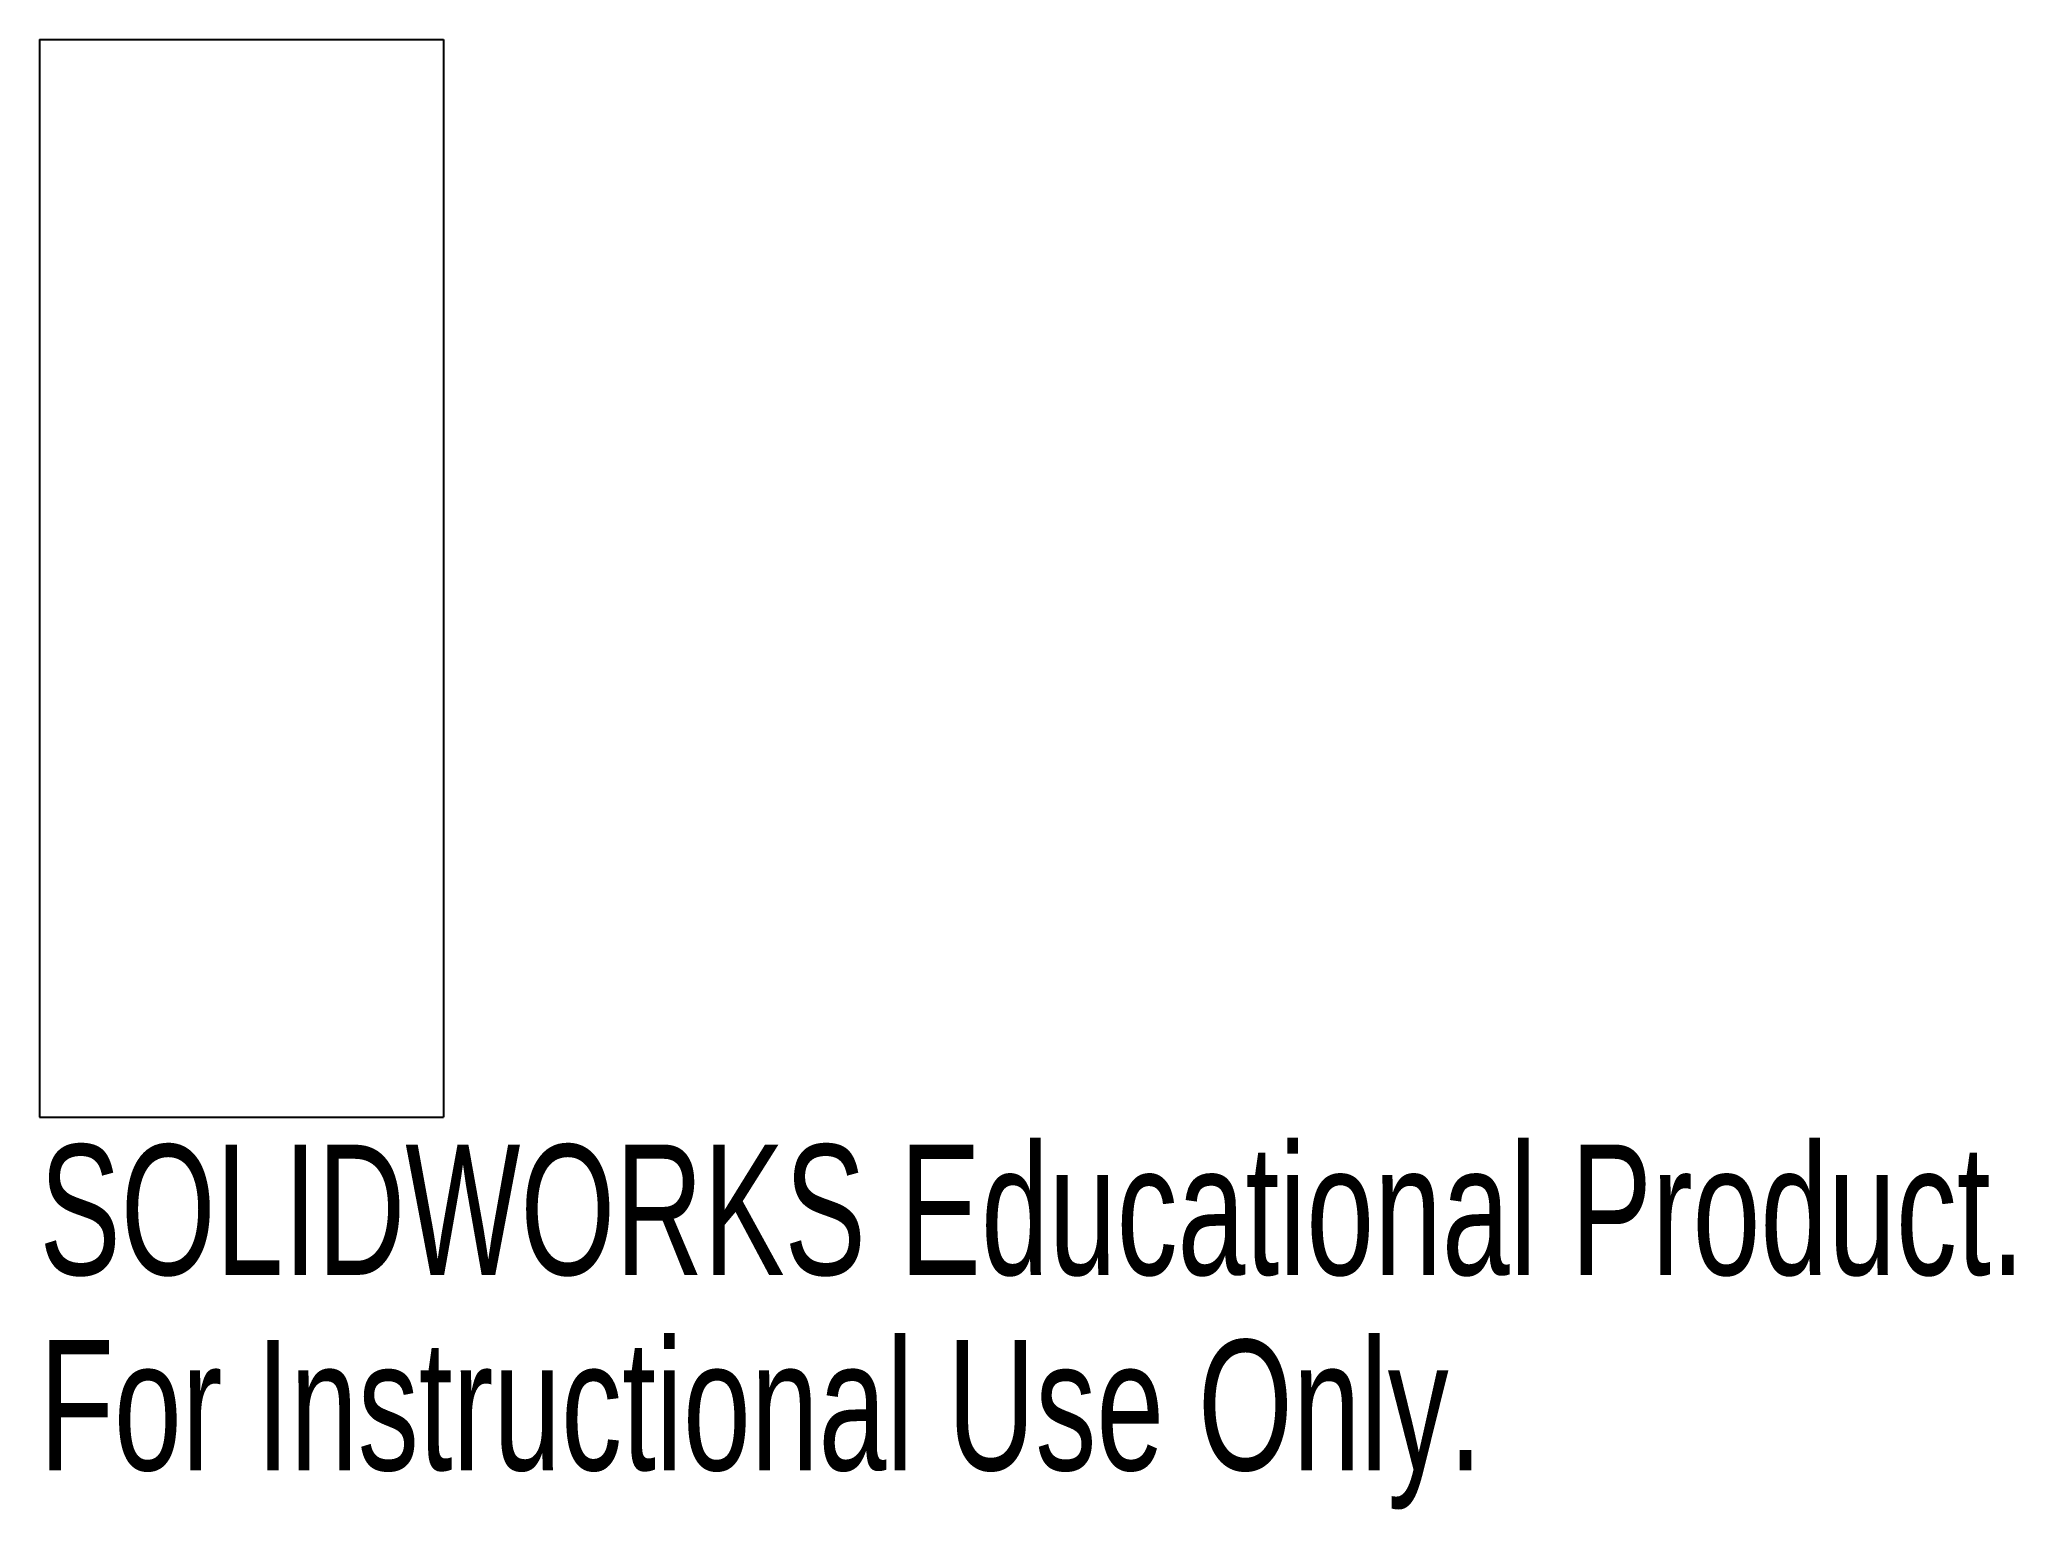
# Model space of a CAD drawing. Header units: millimetres. Extents: x 0 to 73.3, y -55.5 to -0.9.
import ezdxf

# ---------------------------------------------------------------- set-up
doc = ezdxf.new("R2010")
doc.units = ezdxf.units.MM
doc.styles.add('SLDTEXTSTYLE0', font='TXT', dxfattribs={"width": 0.7})

msp = doc.modelspace()

# ---------------------------------------------------------------- linework, layer by layer
at = {"color": 7, "linetype": 'Continuous'}
for p, q in [((0, -0.891), (0, -40.891)), ((0, -0.891), (15, -0.891)), ((15, -0.891), (15, -40.891)), ((0, -40.891), (15, -40.891))]:
    msp.add_line(p, q, dxfattribs=at)

# ---------------------------------------------------------------- texts
at = {"color": 7, "linetype": 'Continuous', "char_height": 4.83362, "attachment_point": 1, "style": 'SLDTEXTSTYLE0'}
for s, insert in [('SOLIDWORKS Educational Product.', (0, -41.911)), ('For Instructional Use Only.', (0, -49.161))]:
    msp.add_mtext(s, dxfattribs=dict(at, insert=insert))

doc.saveas('drawing.dxf')
